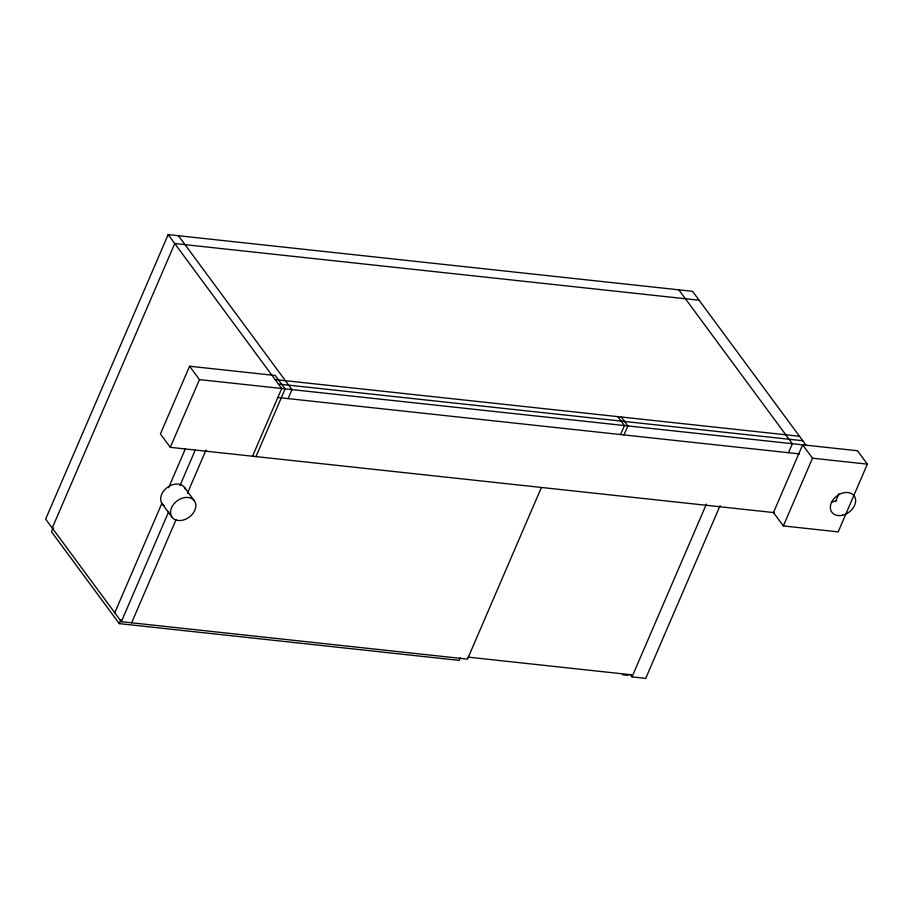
<?xml version="1.0" encoding="UTF-8"?>
<svg xmlns="http://www.w3.org/2000/svg" width="913" height="913" viewBox="0 0 913 913"><rect width="100%" height="100%" fill="white"/><g stroke="black" fill="none" stroke-linecap="round" stroke-linejoin="round"><path stroke-width="1.37" d="M806.065 445.19L692.533 291.315L168.163 234.618L45.65 519.098L121.338 621.685L467.49 659.118L541.318 487.69M52.235 528.022L174.748 243.543L699.107 300.229M53.125 527.931L51.482 531.743L119.272 623.625L459.25 660.384L460.346 657.851M255.96 456.603L285.13 388.87L275.258 375.494L189.584 366.227L160.414 433.96L170.286 447.336L774.064 512.615M170.286 447.336L199.456 379.603L189.584 366.227M114.764 612.771L161.886 503.348M168.62 487.725L185.442 448.648M119.272 623.625L120.915 619.813M121.338 621.685L168.677 511.771M179.952 485.602L195.165 450.269M131.62 622.803L176.141 519.429M187.416 493.26L206.018 450.075M252.536 456.238L281.706 388.504L168.163 234.618M288.109 398.604L291.989 389.611L178.446 235.725M620.555 434.554L624.424 425.549L617.85 416.636M623.978 434.919L627.859 425.926L621.274 417.001M720.095 505.654L645.708 678.382L632.001 676.898L706.388 504.17M788.49 452.711L792.358 443.707L678.827 289.832M783.343 525.934L812.513 458.2L802.641 444.825L773.471 512.558L783.343 525.934L838.18 531.868L867.35 464.135L857.478 450.748L199.456 379.603M835.6 501.557L838.967 493.739M275.121 379.58L799.491 436.277M278.419 384.042L802.778 440.728M277.826 397.497L799.457 453.898M812.513 458.2L867.35 464.135M468.049 657.12L631.385 674.787M622.495 674.753L627.984 675.346M630.312 674.616L632.001 676.898M184.506 487.462L194.378 500.849A13.843 10.146 -36.4 0 1 182.714 520.193A13.843 10.146 -36.4 0 1 172.466 505.928A13.843 10.146 -36.4 0 1 194.378 500.849M162.115 503.759L171.998 517.135M836.616 500.381A13.843 10.146 -36.4 0 1 831.56 502.07M164.408 505.848A13.843 10.146 -36.4 0 1 166.851 487.782A13.843 10.146 -36.4 0 1 185.487 489.334M842.528 515.24A13.843 10.146 -36.4 0 0 854.191 495.885A13.843 10.146 -36.4 0 0 832.268 500.975A13.843 10.146 -36.4 0 0 842.528 515.24"/></g></svg>
